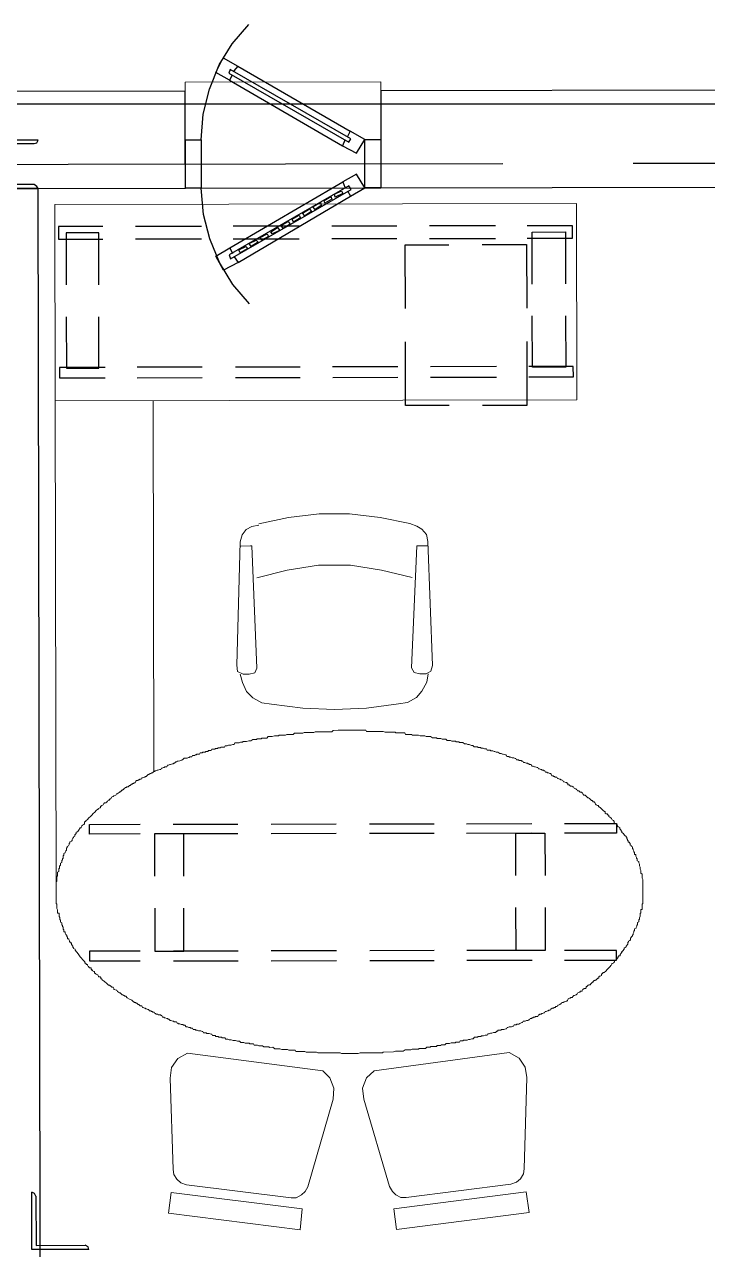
# Model space of a CAD drawing. Header units: inches. Extents: x 6322 to 85903, y -36042 to 7673.
# Drawn here: x 61789.5 to 61873.1, y 5849.4 to 5999.4 of the extents above; entities that cross this region are included whole.
import ezdxf

# ---------------------------------------------------------------- set-up
doc = ezdxf.new("R2010")
doc.units = ezdxf.units.IN
doc.header["$LTSCALE"] = 10
doc.linetypes.add('Amconstr', pattern=[9999, 9999, 0])
doc.layers.add('new partion wall', color=1, linetype='Continuous')
doc.layers.add('Plot Boundary', color=1, linetype='Continuous')

# ---------------------------------------------------------------- blocks, each defined once
blk = doc.blocks.new('pdf plan')
at = {"color": 7, "linetype": 'Continuous', "lineweight": 9, "true_color": 0x000007}
for p, q in [((330.083, 420.843), (330.083, 420.892)), ((330.083, 420.793), (330.083, 420.843)), ((344.076, 420.925), (344.076, 420.876))]:
    blk.add_line(p, q, dxfattribs=at)
at = {"color": 7, "linetype": 'Continuous', "lineweight": -2, "true_color": 0x000007}
for points in [[(333.573, 438.788), (333.623, 439.4), (333.772, 439.996), (334.003, 440.575), (334.318, 441.071), (334.715, 441.534)], [(334.318, 440.327), (334.251, 440.211), (333.921, 440.393), (334.103, 440.74), (334.45, 440.542), (334.351, 440.426)], [(334.45, 440.542), (337.129, 438.987), (337.129, 438.987)], [(334.251, 440.211), (336.947, 438.639), (336.947, 438.639)], [(336.997, 438.772), (336.947, 438.639), (337.278, 438.458), (337.477, 438.788), (337.129, 438.987), (337.063, 438.855)], [(325.204, 438.209), (340.768, 438.209), (340.768, 438.209)], [(337.063, 437.564), (337.129, 437.432), (337.477, 437.631), (337.278, 437.961), (336.947, 437.779), (336.997, 437.647)], [(343.878, 438.209), (347.004, 438.209), (347.004, 438.209)], [(334.251, 436.208), (336.947, 437.779), (336.947, 437.779)], [(333.193, 437.631), (337.857, 437.631), (337.857, 437.631)], [(334.715, 434.868), (334.318, 435.332), (334.003, 435.861), (333.772, 436.423), (333.623, 437.002), (333.573, 437.631)], [(334.45, 435.861), (337.129, 437.432), (337.129, 437.432)], [(331.225, 436.721), (330.166, 436.721), (330.166, 436.423), (331.225, 436.423)], [(331.125, 435.332), (331.125, 436.572), (330.348, 436.572), (330.348, 435.332)], [(333.573, 436.721), (332.002, 436.721), (332.002, 436.721)], [(335.905, 436.721), (334.334, 436.721), (334.334, 436.721)], [(338.238, 436.721), (336.683, 436.721), (336.683, 436.721)], [(340.586, 436.721), (339.015, 436.721), (339.015, 436.721)], [(342.422, 436.423), (342.422, 436.721), (341.347, 436.721)], [(341.463, 435.332), (341.463, 436.572), (342.257, 436.572), (342.257, 435.332)], [(332.002, 436.423), (333.573, 436.423), (333.573, 436.423)], [(334.351, 435.993), (334.45, 435.861), (334.103, 435.679), (333.921, 436.01), (334.251, 436.208), (334.318, 436.076)], [(334.334, 436.423), (335.905, 436.423), (335.905, 436.423)], [(336.683, 436.423), (338.238, 436.423), (338.238, 436.423)], [(338.436, 434.753), (338.436, 436.274), (339.478, 436.274)], [(339.015, 436.423), (340.586, 436.423), (340.586, 436.423)], [(340.272, 436.274), (341.33, 436.274), (341.33, 436.274)], [(341.33, 436.274), (341.33, 434.753), (341.33, 434.753)], [(341.347, 436.423), (342.422, 436.423), (342.422, 436.423)], [(330.348, 434.571), (330.348, 433.347), (331.125, 433.347)], [(331.125, 433.347), (331.125, 434.571), (331.125, 434.571)], [(341.463, 433.347), (341.463, 434.571), (341.463, 434.571)], [(342.257, 434.571), (342.257, 433.347), (341.463, 433.347)], [(339.478, 432.437), (338.436, 432.437), (338.436, 433.959)], [(341.33, 433.959), (341.33, 432.437), (340.272, 432.437)], [(331.274, 433.363), (330.183, 433.363), (330.183, 433.115), (331.274, 433.115)], [(333.59, 433.363), (332.035, 433.363), (332.035, 433.363)], [(335.922, 433.363), (334.384, 433.363), (334.384, 433.363)], [(338.254, 433.363), (336.699, 433.363), (336.699, 433.363)], [(340.603, 433.363), (339.031, 433.363), (339.031, 433.363)], [(342.439, 433.115), (342.439, 433.363), (341.38, 433.363)], [(332.035, 433.115), (333.59, 433.115), (333.59, 433.115)], [(334.384, 433.115), (335.922, 433.115), (335.922, 433.115)], [(336.699, 433.115), (338.254, 433.115), (338.254, 433.115)], [(339.031, 433.115), (340.603, 433.115), (340.603, 433.115)], [(341.38, 433.115), (342.439, 433.115), (342.439, 433.115)], [(332.085, 422.232), (330.877, 422.232), (330.877, 422.463), (332.085, 422.463)], [(333.127, 421.223), (333.127, 422.232), (332.432, 422.232), (332.432, 421.223)], [(332.879, 422.463), (334.417, 422.463), (334.417, 422.463)], [(334.417, 422.232), (332.879, 422.232), (332.879, 422.232)], [(335.211, 422.463), (336.765, 422.463), (336.765, 422.463)], [(336.765, 422.232), (335.211, 422.232), (335.211, 422.232)], [(337.559, 422.463), (339.098, 422.463), (339.098, 422.463)], [(339.098, 422.232), (337.559, 422.232), (337.559, 422.232)], [(339.875, 422.463), (341.43, 422.463), (341.43, 422.463)], [(341.43, 422.232), (339.875, 422.232), (339.875, 422.232)], [(341.049, 421.223), (341.049, 422.232), (341.744, 422.232), (341.744, 421.223)], [(342.207, 422.463), (343.448, 422.463), (343.448, 422.232)], [(343.448, 422.232), (342.207, 422.232), (342.207, 422.232)], [(332.432, 419.437), (333.127, 419.437), (333.127, 420.462)], [(332.432, 420.462), (332.432, 419.437), (332.432, 419.437)], [(341.744, 419.437), (341.049, 419.437), (341.049, 420.462)], [(341.744, 420.462), (341.744, 419.437), (341.744, 419.437)], [(332.085, 419.437), (330.877, 419.437), (330.877, 419.205), (332.085, 419.205)], [(334.417, 419.437), (332.879, 419.437), (332.879, 419.437)], [(336.765, 419.437), (335.211, 419.437), (335.211, 419.437)], [(339.098, 419.437), (337.559, 419.437), (337.559, 419.437)], [(341.43, 419.437), (339.875, 419.437), (339.875, 419.437)], [(343.448, 419.437), (342.207, 419.437), (342.207, 419.437)], [(342.207, 419.205), (343.448, 419.205), (343.448, 419.437)], [(332.879, 419.205), (334.417, 419.205), (334.417, 419.205)], [(335.211, 419.205), (336.765, 419.205), (336.765, 419.205)], [(337.559, 419.205), (339.098, 419.205), (339.098, 419.205)], [(339.875, 419.205), (341.43, 419.205), (341.43, 419.205)], [(330.844, 412.325), (329.488, 412.325), (329.488, 413.697)], [(329.587, 413.598), (329.554, 413.664), (329.488, 413.697)], [(329.587, 413.598), (329.587, 412.424), (330.762, 412.424)], [(330.844, 412.325), (330.828, 412.391), (330.762, 412.424)]]:
    blk.add_lwpolyline(points, dxfattribs=at)
for points in [[(334.268, 440.459), (334.235, 440.376), (337.096, 438.722), (337.146, 438.805)], [(333.193, 437.631), (333.193, 439.946), (325.022, 439.946), (325.022, 437.631)], [(346.028, 437.631), (346.028, 439.946), (337.857, 439.946), (337.857, 437.631)], [(328.628, 437.73), (328.562, 437.68), (328.512, 437.631), (329.686, 437.631), (329.653, 437.68), (329.587, 437.73), (329.157, 437.73), (329.157, 438.706), (329.587, 438.706), (329.653, 438.722), (329.686, 438.788), (328.512, 438.788), (328.562, 438.722), (328.628, 438.706), (329.041, 438.706), (329.041, 437.73)], [(333.193, 437.631), (333.193, 438.788), (333.573, 438.788), (333.573, 437.631)], [(337.477, 437.631), (337.477, 438.788), (337.857, 438.788), (337.857, 437.631)], [(337.096, 437.68), (334.235, 436.043), (334.268, 435.943), (337.146, 437.597)], [(336.501, 437.333), (336.666, 437.432), (336.683, 437.366), (336.517, 437.267)], [(336.749, 437.482), (336.914, 437.564), (336.947, 437.498), (336.765, 437.416)], [(335.988, 437.035), (336.154, 437.134), (336.203, 437.068), (336.038, 436.969)], [(336.236, 437.184), (336.418, 437.283), (336.435, 437.217), (336.286, 437.118)], [(335.475, 436.737), (335.641, 436.837), (335.69, 436.77), (335.525, 436.671)], [(335.74, 436.886), (335.905, 436.985), (335.938, 436.919), (335.773, 436.82)], [(334.979, 436.456), (335.145, 436.539), (335.178, 436.473), (335.012, 436.39)], [(335.227, 436.589), (335.393, 436.688), (335.442, 436.622), (335.26, 436.539)], [(334.466, 436.159), (334.632, 436.241), (334.681, 436.192), (334.5, 436.092)], [(334.715, 436.307), (334.88, 436.39), (334.93, 436.34), (334.764, 436.241)]]:
    blk.add_lwpolyline(points, close=True, dxfattribs=at)
at = {"color": 253, "linetype": 'Continuous', "lineweight": 20, "true_color": 0xb3b3b3}
blk.add_lwpolyline([(333.193, 439.946), (333.193, 440.161), (337.857, 440.161), (337.857, 439.946)], dxfattribs=at)
at = {"color": 7, "linetype": 'Continuous', "lineweight": 13, "true_color": 0x000007}
blk.add_lwpolyline([(329.686, 437.631), (329.686, 412.424), (329.686, 412.424)], dxfattribs=at)
at = {"color": 7, "linetype": 'Continuous', "lineweight": 9, "true_color": 0x000007}
for points in [[(330.083, 437.25), (330.083, 432.569), (342.521, 432.569), (342.521, 437.25)], [(332.746, 413.185), (332.812, 413.681), (335.938, 413.284), (335.889, 412.788)], [(341.347, 413.185), (341.281, 413.681), (338.122, 413.284), (338.188, 412.788)]]:
    blk.add_lwpolyline(points, close=True, dxfattribs=at)
for points in [[(330.083, 432.569), (330.083, 420.843), (330.083, 420.843)], [(332.415, 432.569), (332.415, 423.721), (332.415, 423.721)], [(334.93, 429.625), (335.641, 429.774), (336.369, 429.857), (337.096, 429.857), (337.824, 429.774), (338.535, 429.625)], [(334.483, 429.195), (334.533, 429.361), (334.632, 429.493), (334.764, 429.559), (334.93, 429.592)], [(338.535, 429.625), (338.701, 429.559), (338.701, 429.559)], [(338.701, 429.559), (338.816, 429.493), (338.932, 429.361), (338.965, 429.195)], [(334.483, 429.195), (334.4, 426.251), (334.4, 426.251)], [(338.965, 429.195), (339.065, 426.235), (339.065, 426.235)], [(334.731, 429.096), (334.5, 429.096), (334.5, 429.096)], [(334.731, 429.096), (334.764, 429.096), (334.88, 426.185)], [(338.701, 429.096), (338.568, 426.185), (338.568, 426.185)], [(338.701, 429.096), (338.717, 429.096), (338.717, 429.096)], [(338.717, 429.096), (338.965, 429.096), (338.965, 429.096)], [(334.88, 428.335), (335.608, 428.517), (336.352, 428.633), (337.113, 428.633), (337.857, 428.517), (338.585, 428.335)], [(334.549, 426.036), (334.417, 426.102), (334.4, 426.251)], [(335.227, 425.325), (334.996, 425.358), (334.781, 425.474), (334.632, 425.623), (334.533, 425.838), (334.483, 426.036)], [(334.88, 426.185), (334.83, 426.069), (334.698, 426.036), (334.549, 426.036)], [(338.965, 426.036), (338.932, 425.838), (338.816, 425.623), (338.684, 425.474), (338.469, 425.358), (338.254, 425.325), (337.493, 425.226), (336.732, 425.193), (335.972, 425.226), (335.227, 425.325)], [(338.767, 426.036), (338.634, 426.069), (338.568, 426.185)], [(338.916, 426.036), (338.767, 426.036), (338.767, 426.036)], [(339.065, 426.235), (339.031, 426.102), (338.916, 426.036)], [(333.143, 424.035), (333.209, 424.035), (333.242, 424.051), (333.259, 424.051), (333.276, 424.068), (333.325, 424.068), (333.342, 424.101), (333.391, 424.101), (333.408, 424.117), (333.424, 424.117), (333.441, 424.134), (333.507, 424.134), (333.524, 424.167), (333.573, 424.167), (333.59, 424.184), (333.639, 424.184), (333.656, 424.2), (333.706, 424.2), (333.722, 424.217), (333.788, 424.217), (333.805, 424.25), (333.871, 424.25), (333.888, 424.266), (333.937, 424.266), (333.954, 424.283), (334.003, 424.283), (334.02, 424.299), (334.103, 424.299), (334.119, 424.332), (334.169, 424.332), (334.202, 424.349), (334.251, 424.349), (334.301, 424.366), (334.334, 424.366), (334.351, 424.399), (334.45, 424.399), (334.483, 424.415), (334.533, 424.415), (334.549, 424.432), (334.632, 424.432), (334.681, 424.448), (334.731, 424.448), (334.781, 424.481), (334.863, 424.481), (334.88, 424.498), (334.979, 424.498), (334.996, 424.514), (335.111, 424.514), (335.145, 424.548), (335.244, 424.548), (335.293, 424.564), (335.393, 424.564), (335.409, 424.581), (335.558, 424.581), (335.591, 424.597), (335.74, 424.597), (335.773, 424.63), (335.972, 424.63), (336.005, 424.647), (336.236, 424.647), (336.269, 424.663), (336.666, 424.663), (336.699, 424.696), (336.815, 424.696)], [(337.179, 424.696), (337.477, 424.696), (337.493, 424.663), (337.89, 424.663), (337.94, 424.647), (338.171, 424.647), (338.188, 424.63), (338.403, 424.63), (338.419, 424.597), (338.568, 424.597), (338.585, 424.581), (338.734, 424.581), (338.767, 424.564), (338.883, 424.564), (338.916, 424.548), (339.015, 424.548), (339.065, 424.514), (339.164, 424.514), (339.18, 424.498), (339.263, 424.498), (339.296, 424.481), (339.379, 424.481), (339.412, 424.448), (339.495, 424.448), (339.528, 424.432), (339.61, 424.432), (339.627, 424.415), (339.693, 424.415), (339.71, 424.399), (339.792, 424.399), (339.825, 424.366), (339.875, 424.366), (339.908, 424.349), (339.941, 424.349), (339.991, 424.332), (340.024, 424.332), (340.057, 424.299), (340.14, 424.299), (340.156, 424.283), (340.206, 424.283), (340.222, 424.266), (340.272, 424.266), (340.305, 424.25), (340.355, 424.25), (340.371, 424.217), (340.437, 424.217), (340.454, 424.2), (340.504, 424.2), (340.537, 424.184), (340.553, 424.184), (340.586, 424.167), (340.619, 424.167), (340.669, 424.134), (340.702, 424.134), (340.735, 424.117), (340.752, 424.117), (340.801, 424.101), (340.818, 424.101), (340.834, 424.068), (340.884, 424.068), (340.9, 424.051), (340.934, 424.051), (340.967, 424.035), (341, 424.035), (341.033, 424.018), (341.049, 424.018), (341.066, 423.985), (341.115, 423.985), (341.132, 423.969), (341.182, 423.969), (341.198, 423.952), (341.215, 423.952), (341.231, 423.919), (341.264, 423.919), (341.297, 423.902), (341.33, 423.902), (341.347, 423.886), (341.364, 423.886), (341.38, 423.869), (341.413, 423.869), (341.43, 423.836), (341.463, 423.836), (341.496, 423.82), (341.512, 423.82), (341.562, 423.803), (341.579, 423.803), (341.595, 423.77), (341.612, 423.77), (341.645, 423.754), (341.661, 423.754), (341.678, 423.737), (341.711, 423.737), (341.727, 423.721), (341.744, 423.721), (341.761, 423.687), (341.794, 423.687), (341.81, 423.671), (341.827, 423.671), (341.86, 423.654), (341.876, 423.654), (341.893, 423.638), (341.909, 423.605), (341.942, 423.605), (341.959, 423.588), (341.976, 423.588), (341.992, 423.572), (342.025, 423.572), (342.042, 423.539), (342.058, 423.539), (342.091, 423.522), (342.108, 423.522), (342.124, 423.505), (342.141, 423.505), (342.174, 423.489), (342.191, 423.456), (342.207, 423.456), (342.24, 423.439), (342.257, 423.439), (342.273, 423.423), (342.29, 423.423), (342.29, 423.39), (342.323, 423.39), (342.339, 423.373), (342.356, 423.357), (342.389, 423.357), (342.406, 423.34), (342.422, 423.34), (342.439, 423.307), (342.472, 423.29), (342.488, 423.29), (342.488, 423.274), (342.505, 423.274), (342.521, 423.241), (342.554, 423.241), (342.571, 423.224), (342.588, 423.208), (342.621, 423.208), (342.621, 423.191), (342.637, 423.191), (342.654, 423.158), (342.67, 423.142), (342.703, 423.142), (342.736, 423.109), (342.769, 423.075), (342.786, 423.075), (342.803, 423.059), (342.819, 423.042), (342.852, 423.009), (342.869, 423.009), (342.885, 422.993), (342.885, 422.976), (342.918, 422.976), (342.935, 422.96), (342.951, 422.927), (342.968, 422.91), (343.001, 422.894), (343.018, 422.894), (343.018, 422.86), (343.034, 422.86)], [(331.076, 422.827), (331.092, 422.827), (331.092, 422.844), (331.125, 422.86), (331.142, 422.86), (331.142, 422.894), (331.158, 422.894), (331.175, 422.91), (331.208, 422.927), (331.225, 422.96), (331.241, 422.976), (331.274, 422.976), (331.291, 422.993), (331.291, 423.009), (331.307, 423.009), (331.324, 423.042), (331.357, 423.042), (331.357, 423.059), (331.373, 423.075), (331.39, 423.075), (331.407, 423.109), (331.44, 423.125), (331.456, 423.125), (331.456, 423.142), (331.473, 423.142), (331.506, 423.158), (331.522, 423.191), (331.539, 423.191), (331.589, 423.224), (331.605, 423.241), (331.622, 423.241), (331.655, 423.274), (331.671, 423.274), (331.688, 423.29), (331.704, 423.29), (331.704, 423.307), (331.737, 423.34), (331.754, 423.34), (331.77, 423.357), (331.804, 423.357), (331.82, 423.373), (331.837, 423.39), (331.853, 423.39), (331.886, 423.423), (331.903, 423.423), (331.919, 423.439), (331.936, 423.439), (331.936, 423.456), (331.969, 423.456), (331.985, 423.489), (332.002, 423.505), (332.035, 423.505), (332.052, 423.522), (332.068, 423.522), (332.085, 423.539), (332.118, 423.539), (332.134, 423.572), (332.151, 423.572), (332.184, 423.588), (332.2, 423.588), (332.217, 423.605), (332.234, 423.605), (332.267, 423.638), (332.283, 423.654), (332.3, 423.654), (332.333, 423.671), (332.349, 423.671), (332.366, 423.687), (332.382, 423.687), (332.415, 423.721), (332.432, 423.721), (332.449, 423.737), (332.465, 423.737), (332.498, 423.754), (332.515, 423.754), (332.564, 423.77), (332.581, 423.77), (332.597, 423.803), (332.614, 423.803), (332.647, 423.82), (332.664, 423.82), (332.68, 423.836), (332.73, 423.836), (332.746, 423.869), (332.763, 423.869), (332.796, 423.886), (332.812, 423.886), (332.862, 423.902), (332.879, 423.902), (332.895, 423.919), (332.912, 423.919), (332.945, 423.952), (332.961, 423.952), (332.978, 423.969), (332.994, 423.969)], [(330.083, 421.025), (330.083, 421.091), (330.1, 421.107), (330.1, 421.223), (330.116, 421.24), (330.116, 421.322), (330.15, 421.339), (330.15, 421.405), (330.166, 421.421), (330.166, 421.471), (330.183, 421.488), (330.183, 421.537), (330.216, 421.554), (330.216, 421.603), (330.232, 421.62), (330.232, 421.653), (330.249, 421.653), (330.249, 421.719), (330.265, 421.719), (330.265, 421.769), (330.298, 421.785), (330.298, 421.802), (330.315, 421.835), (330.331, 421.852), (330.331, 421.901), (330.348, 421.901), (330.348, 421.934), (330.381, 421.951), (330.398, 421.984), (330.398, 422.017), (330.414, 422.017), (330.414, 422.05), (330.447, 422.067), (330.464, 422.083), (330.464, 422.1), (330.48, 422.133), (330.497, 422.149), (330.497, 422.166), (330.53, 422.182), (330.53, 422.215), (330.563, 422.248), (330.563, 422.282), (330.596, 422.282), (330.613, 422.298), (330.613, 422.315), (330.629, 422.315), (330.629, 422.331), (330.646, 422.364), (330.646, 422.381), (330.679, 422.381), (330.679, 422.397), (330.695, 422.43), (330.712, 422.447), (330.745, 422.463), (330.762, 422.48), (330.762, 422.513), (330.778, 422.53), (330.795, 422.53), (330.795, 422.546)], [(343.166, 422.745), (343.183, 422.745), (343.183, 422.712), (343.2, 422.695), (343.233, 422.695), (343.233, 422.678), (343.249, 422.662), (343.266, 422.662), (343.266, 422.629), (343.315, 422.596), (343.332, 422.579), (343.348, 422.546), (343.381, 422.53), (343.398, 422.513), (343.398, 422.48), (343.415, 422.463), (343.448, 422.463), (343.448, 422.447), (343.464, 422.43), (343.481, 422.397), (343.481, 422.381), (343.497, 422.381), (343.53, 422.364), (343.53, 422.331), (343.547, 422.315), (343.563, 422.298), (343.563, 422.282), (343.58, 422.282), (343.58, 422.248)], [(343.679, 422.149), (343.679, 422.133), (343.696, 422.133), (343.696, 422.1), (343.712, 422.083), (343.712, 422.067), (343.729, 422.05), (343.729, 422.017), (343.762, 422.017), (343.762, 422), (343.778, 421.984), (343.778, 421.951), (343.795, 421.934), (343.795, 421.918), (343.828, 421.901), (343.828, 421.868), (343.845, 421.852), (343.845, 421.835), (343.861, 421.802), (343.861, 421.785), (343.878, 421.769), (343.878, 421.719), (343.911, 421.719), (343.911, 421.686), (343.927, 421.653), (343.927, 421.636), (343.944, 421.62), (343.944, 421.57), (343.977, 421.554), (343.977, 421.521), (343.993, 421.488), (343.993, 421.455), (344.01, 421.421), (344.01, 421.372), (344.026, 421.339), (344.026, 421.273), (344.06, 421.256), (344.06, 421.157), (344.076, 421.124)], [(330.629, 419.337), (330.629, 419.354), (330.613, 419.354), (330.613, 419.371), (330.563, 419.42), (330.546, 419.437), (330.546, 419.453), (330.53, 419.453), (330.53, 419.486), (330.497, 419.503), (330.497, 419.519), (330.48, 419.536), (330.48, 419.569), (330.464, 419.569), (330.464, 419.586), (330.447, 419.602), (330.447, 419.635), (330.414, 419.635), (330.414, 419.652), (330.398, 419.668), (330.398, 419.685), (330.381, 419.718), (330.381, 419.734), (330.348, 419.734), (330.348, 419.784), (330.331, 419.784), (330.331, 419.817), (330.315, 419.834), (330.298, 419.867), (330.298, 419.9), (330.265, 419.9), (330.265, 419.949), (330.249, 419.966), (330.249, 420.016), (330.232, 420.032), (330.232, 420.049), (330.216, 420.065), (330.216, 420.115), (330.183, 420.131), (330.183, 420.181), (330.166, 420.198), (330.166, 420.247), (330.15, 420.264), (330.15, 420.346), (330.116, 420.346), (330.116, 420.429), (330.1, 420.462), (330.1, 420.561), (330.083, 420.578), (330.083, 420.594)], [(344.076, 420.661), (344.076, 420.594), (344.076, 420.545), (344.06, 420.545), (344.06, 420.413), (344.026, 420.413), (344.026, 420.33), (344.01, 420.313), (344.01, 420.247), (343.993, 420.214), (343.993, 420.181), (343.977, 420.164), (343.977, 420.115), (343.944, 420.098), (343.944, 420.049), (343.927, 420.032), (343.927, 420.016), (343.911, 419.982), (343.911, 419.966), (343.878, 419.949), (343.878, 419.9), (343.861, 419.9), (343.861, 419.867), (343.845, 419.834), (343.845, 419.817), (343.828, 419.801), (343.828, 419.784), (343.795, 419.751), (343.795, 419.734), (343.778, 419.734), (343.778, 419.685), (343.762, 419.668), (343.729, 419.652), (343.729, 419.635), (343.712, 419.635), (343.712, 419.586), (343.679, 419.536), (343.679, 419.519), (343.63, 419.486), (343.63, 419.453), (343.613, 419.453), (343.613, 419.437)], [(343.53, 419.337), (343.53, 419.304), (343.497, 419.304), (343.481, 419.288), (343.481, 419.271), (343.448, 419.222), (343.448, 419.205), (343.415, 419.205), (343.398, 419.189), (343.398, 419.156), (343.381, 419.156), (343.381, 419.139), (343.348, 419.122), (343.332, 419.122), (343.332, 419.106), (343.315, 419.073), (343.299, 419.073), (343.299, 419.056)], [(331.158, 418.775), (331.142, 418.775), (331.142, 418.808), (331.125, 418.825), (331.092, 418.825), (331.092, 418.841), (331.076, 418.874), (331.059, 418.874), (331.026, 418.891), (331.026, 418.907), (331.01, 418.907), (330.993, 418.924), (330.993, 418.957), (330.977, 418.957), (330.943, 418.974), (330.943, 418.99), (330.927, 418.99), (330.91, 419.007), (330.91, 419.04), (330.877, 419.04), (330.861, 419.056), (330.861, 419.073), (330.844, 419.073), (330.828, 419.106), (330.828, 419.122), (330.795, 419.122), (330.795, 419.139), (330.778, 419.156), (330.762, 419.156), (330.762, 419.189)], [(342.885, 418.692), (342.885, 418.676), (342.869, 418.676)], [(343.15, 418.907), (343.117, 418.907), (343.117, 418.891), (343.1, 418.874), (343.084, 418.874), (343.084, 418.841), (343.051, 418.825), (343.034, 418.825), (343.018, 418.808), (343.018, 418.775), (343.001, 418.775)], [(331.737, 418.362), (331.704, 418.362), (331.704, 418.378), (331.688, 418.378), (331.671, 418.395), (331.655, 418.395), (331.622, 418.428), (331.605, 418.444), (331.589, 418.444), (331.539, 418.477), (331.522, 418.51), (331.506, 418.51), (331.473, 418.527), (331.456, 418.527), (331.456, 418.544), (331.44, 418.577), (331.407, 418.577), (331.39, 418.593), (331.373, 418.61), (331.357, 418.61), (331.357, 418.626), (331.324, 418.626)], [(342.736, 418.577), (342.72, 418.577), (342.72, 418.544), (342.703, 418.527), (342.67, 418.527), (342.654, 418.51), (342.637, 418.51), (342.621, 418.477), (342.621, 418.461), (342.588, 418.461), (342.571, 418.444), (342.554, 418.444), (342.521, 418.428), (342.505, 418.395), (342.488, 418.395), (342.488, 418.378), (342.472, 418.378), (342.439, 418.362), (342.422, 418.362), (342.406, 418.345), (342.389, 418.312), (342.356, 418.312), (342.339, 418.295), (342.323, 418.295), (342.29, 418.279), (342.273, 418.246), (342.257, 418.229), (342.24, 418.229), (342.207, 418.213), (342.191, 418.213), (342.174, 418.196), (342.141, 418.196), (342.124, 418.163), (342.108, 418.163), (342.091, 418.147), (342.058, 418.13), (342.042, 418.13), (342.025, 418.097), (341.992, 418.097), (341.976, 418.08), (341.959, 418.08), (341.942, 418.064), (341.909, 418.064), (341.893, 418.047), (341.876, 418.047), (341.86, 418.014), (341.827, 418.014), (341.81, 417.998), (341.794, 417.998), (341.761, 417.981), (341.744, 417.981), (341.727, 417.948), (341.711, 417.948), (341.678, 417.932), (341.661, 417.932), (341.645, 417.915), (341.612, 417.915), (341.595, 417.898), (341.579, 417.898), (341.562, 417.865), (341.512, 417.865), (341.496, 417.849), (341.463, 417.849), (341.446, 417.832), (341.43, 417.832), (341.413, 417.816), (341.38, 417.816), (341.364, 417.783), (341.347, 417.783), (341.33, 417.766), (341.297, 417.766), (341.264, 417.75), (341.215, 417.75), (341.198, 417.717), (341.182, 417.717), (341.149, 417.7), (341.132, 417.7), (341.115, 417.683), (341.066, 417.683), (341.049, 417.667), (341, 417.667), (340.983, 417.634), (340.967, 417.634), (340.934, 417.617), (340.884, 417.617), (340.851, 417.601), (340.834, 417.601), (340.818, 417.568), (340.801, 417.568), (340.752, 417.551), (340.702, 417.551), (340.685, 417.535), (340.619, 417.535), (340.603, 417.518), (340.586, 417.518), (340.553, 417.485), (340.504, 417.485), (340.47, 417.468), (340.437, 417.468), (340.404, 417.452), (340.371, 417.452), (340.355, 417.419), (340.305, 417.419), (340.272, 417.402), (340.222, 417.402), (340.206, 417.386), (340.14, 417.386), (340.123, 417.369), (340.057, 417.369), (340.024, 417.336), (339.991, 417.336), (339.941, 417.32), (339.908, 417.32), (339.875, 417.303), (339.792, 417.303), (339.776, 417.286), (339.71, 417.286), (339.693, 417.253), (339.61, 417.253), (339.594, 417.237), (339.495, 417.237), (339.461, 417.22), (339.379, 417.22), (339.346, 417.187), (339.263, 417.187), (339.246, 417.171), (339.164, 417.171), (339.147, 417.154), (339.015, 417.154), (338.998, 417.138), (338.916, 417.138), (338.883, 417.105), (338.734, 417.105), (338.717, 417.088), (338.568, 417.088), (338.535, 417.071), (338.403, 417.071), (338.353, 417.038), (338.171, 417.038), (338.122, 417.022), (337.874, 417.022), (337.857, 417.005), (337.791, 417.005)], [(337.427, 417.005), (337.328, 417.005), (337.278, 416.989), (336.881, 416.989), (336.848, 417.005), (336.319, 417.005), (336.286, 417.022), (336.038, 417.022), (336.005, 417.038), (335.79, 417.038), (335.773, 417.071), (335.624, 417.071), (335.591, 417.088), (335.459, 417.088), (335.409, 417.105), (335.293, 417.105), (335.244, 417.138), (335.161, 417.138), (335.145, 417.154), (335.029, 417.154), (334.996, 417.171), (334.913, 417.171), (334.88, 417.187), (334.797, 417.187), (334.781, 417.22), (334.698, 417.22), (334.681, 417.237), (334.582, 417.237), (334.549, 417.253), (334.483, 417.253), (334.45, 417.286), (334.4, 417.286), (334.351, 417.303), (334.301, 417.303), (334.251, 417.32), (334.202, 417.32), (334.169, 417.336), (334.119, 417.336), (334.103, 417.369), (334.036, 417.369), (334.02, 417.386), (333.954, 417.386), (333.937, 417.402), (333.888, 417.402), (333.871, 417.419), (333.805, 417.419), (333.788, 417.452), (333.772, 417.452), (333.722, 417.468), (333.673, 417.468), (333.656, 417.485), (333.59, 417.485), (333.573, 417.518), (333.557, 417.518), (333.524, 417.535), (333.474, 417.535), (333.441, 417.551), (333.408, 417.551), (333.391, 417.568), (333.342, 417.568), (333.325, 417.601), (333.292, 417.601), (333.276, 417.617), (333.242, 417.617), (333.209, 417.634), (333.176, 417.634), (333.143, 417.667), (333.11, 417.667), (333.094, 417.683), (333.061, 417.683), (333.027, 417.7), (332.994, 417.7), (332.978, 417.717), (332.961, 417.717), (332.945, 417.75), (332.895, 417.75), (332.879, 417.766), (332.862, 417.766), (332.812, 417.783), (332.796, 417.783), (332.763, 417.816), (332.746, 417.816), (332.73, 417.832), (332.713, 417.832), (332.68, 417.849), (332.664, 417.849), (332.647, 417.865), (332.614, 417.865), (332.597, 417.898), (332.581, 417.898), (332.564, 417.915), (332.515, 417.915), (332.498, 417.932), (332.465, 417.932), (332.449, 417.948), (332.432, 417.948), (332.415, 417.981), (332.382, 417.981), (332.366, 417.998), (332.349, 417.998), (332.333, 418.014), (332.3, 418.014), (332.283, 418.047), (332.267, 418.047), (332.234, 418.064), (332.217, 418.064), (332.2, 418.08), (332.184, 418.08), (332.151, 418.097), (332.134, 418.097), (332.118, 418.13), (332.085, 418.13), (332.068, 418.147), (332.052, 418.163), (332.035, 418.163), (332.002, 418.196), (331.985, 418.196), (331.969, 418.213), (331.936, 418.213), (331.936, 418.229), (331.919, 418.229)], [(333.209, 417.005), (332.978, 416.873), (332.829, 416.658), (332.796, 416.41), (332.862, 414.227)], [(336.435, 416.575), (333.209, 417.005), (333.209, 417.005)], [(340.884, 417.005), (337.659, 416.575), (337.659, 416.575)], [(341.297, 416.41), (341.264, 416.658), (341.115, 416.873), (340.884, 417.005)], [(336.683, 415.897), (336.699, 416.162), (336.6, 416.41), (336.435, 416.575)], [(337.659, 416.575), (337.477, 416.41), (337.377, 416.162), (337.411, 415.897)], [(341.297, 416.41), (341.231, 414.227), (341.231, 414.227)], [(336.071, 413.813), (336.683, 415.897), (336.683, 415.897)], [(338.023, 413.813), (337.411, 415.897), (337.411, 415.897)], [(332.862, 414.227), (332.879, 414.111), (332.945, 413.995), (333.044, 413.912), (333.176, 413.863), (335.674, 413.548), (335.79, 413.548), (335.922, 413.615), (336.005, 413.697), (336.071, 413.813)], [(340.917, 413.863), (341.049, 413.912), (341.149, 413.995), (341.215, 414.111), (341.231, 414.227)], [(338.023, 413.813), (338.089, 413.697), (338.171, 413.615), (338.287, 413.548), (338.419, 413.548)], [(340.917, 413.863), (338.419, 413.548), (338.419, 413.548)]]:
    blk.add_lwpolyline(points, dxfattribs=at)
for points in [[(336.815, 424.696), (336.931, 424.696), (337.047, 424.696), (337.179, 424.696)], [(332.994, 423.969), (333.061, 423.969), (333.11, 424.002), (333.143, 424.035)], [(330.795, 422.546), (330.894, 422.645), (330.977, 422.728), (331.076, 422.827)], [(343.034, 422.86), (343.084, 422.827), (343.117, 422.778), (343.166, 422.745)], [(343.58, 422.248), (343.696, 422.149), (343.563, 422.248), (343.679, 422.149)], [(330.083, 420.892), (330.083, 420.942), (330.083, 420.991), (330.083, 421.025)], [(344.076, 421.124), (344.076, 421.058), (344.076, 420.991), (344.076, 420.925)], [(330.083, 420.594), (330.083, 420.661), (330.083, 420.727), (330.083, 420.793)], [(344.076, 420.876), (344.076, 420.809), (344.076, 420.743), (344.076, 420.661)], [(330.762, 419.189), (330.662, 419.271), (330.695, 419.271), (330.629, 419.337)], [(343.613, 419.437), (343.497, 419.337), (343.63, 419.437), (343.53, 419.337)], [(343.299, 419.056), (343.249, 419.007), (343.2, 418.957), (343.15, 418.907)], [(331.324, 418.626), (331.225, 418.742), (331.241, 418.692), (331.158, 418.775)], [(343.001, 418.775), (342.902, 418.676), (342.935, 418.759), (342.885, 418.692)], [(342.869, 418.676), (342.753, 418.544), (342.836, 418.676), (342.736, 418.577)], [(331.919, 418.229), (331.886, 418.295), (331.77, 418.295), (331.737, 418.362)], [(337.791, 417.005), (337.659, 417.005), (337.543, 417.005), (337.427, 417.005)]]:
    blk.add_open_spline(points, degree=3, dxfattribs=at)
at = {"layer": 'new partion wall'}
blk.add_lwpolyline([(328.529, 437.668), (328.529, 400.846), (329.686, 400.846), (329.686, 437.631), (328.529, 437.631)], dxfattribs=at)
at = {"layer": 'Plot Boundary', "color": 5, "lineweight": -3}
blk.add_lwpolyline([(173.816, 439.924), (484.814, 439.377), (484.645, 343.505), (173.647, 344.053)], close=True, dxfattribs=at)

msp = doc.modelspace()

# ---------------------------------------------------------------- block references
at = {"linetype": 'Amconstr', "lineweight": 25, "xscale": 5.131858713091743, "yscale": 5.131858713091743, "zscale": 5.131858713091743, "rotation": 0.100856521769071}
msp.add_blockref('pdf plan', (60103.28593, 3730.46186), dxfattribs=at)

doc.saveas('drawing.dxf')
